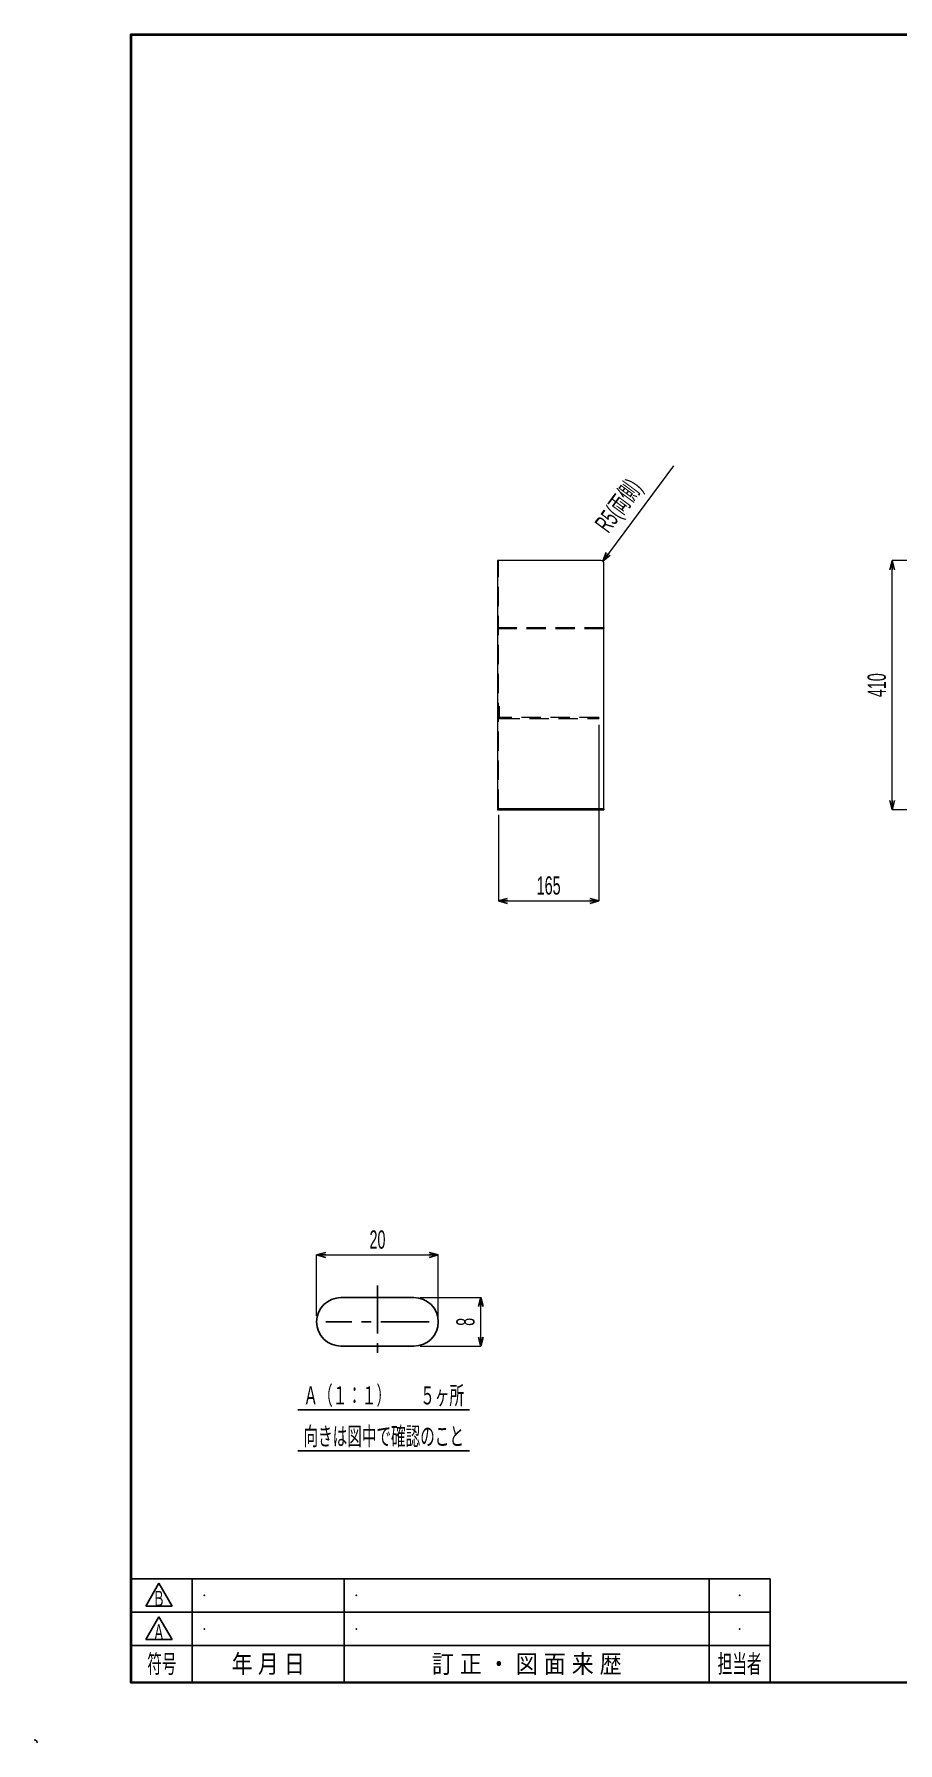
# Model space of a CAD drawing. Header units: millimetres. Extents: x -2100 to 2100, y -1485 to 1485.
# Drawn here: x -2100 to -680, y -1485 to 1327 of the extents above; entities that cross this region are included whole.
import ezdxf
from ezdxf.enums import TextEntityAlignment as Align

# ---------------------------------------------------------------- set-up
doc = ezdxf.new("R2010")
doc.units = ezdxf.units.MM
doc.header["$LTSCALE"] = 2.5
doc.header["$PDSIZE"] = 1
doc.linetypes.add('CENTER', pattern=[50.8, 31.75, -6.35, 6.35, -6.35])
doc.linetypes.add('DASHED', pattern=[19.05, 12.7, -6.35])
for name, color, linetype in [('Layer0001', 7, 'Continuous'), ('Layer0012', 7, 'Continuous'), ('Layer0013', 7, 'Continuous'), ('Layer0014', 7, 'Continuous')]:
    doc.layers.add(name, color=color, linetype=linetype)
doc.styles.add('dcStyle0', font='ＭＳ Ｐゴシック', dxfattribs={"width": 0.6})
doc.dimstyles.new('dc_Radial01', dxfattribs={"dimtxt": 30, "dimasz": 15.00113, "dimexe": 0, "dimexo": 10, "dimgap": 10, "dimtad": 3, "dimdec": 1, "dimdsep": 46, "dimtxsty": 'dcStyle0', "dimblk1": 'OPEN30', "dimblk2": 'OPEN30', "dimsah": 1, "dimcen": 0.09, "dimclrd": 4, "dimclre": 4, "dimclrt": 4, "dimadec": 0, "dimazin": 2, "dimtfac": 1, "dimtdec": 4, "dimtofl": 0, "dimtmove": 0, "dimatfit": 3, "dimfxl": 1, "dimarcsym": 1})
doc.dimstyles.new('dc_Rotated', dxfattribs={"dimtxt": 30, "dimasz": 15.00113, "dimexe": 0, "dimexo": 10, "dimgap": 10, "dimtad": 3, "dimdec": 1, "dimdsep": 46, "dimtxsty": 'dcStyle0', "dimblk1": 'OPEN30', "dimblk2": 'OPEN30', "dimsah": 1, "dimcen": 0.09, "dimclrd": 4, "dimclre": 4, "dimclrt": 4, "dimadec": 0, "dimazin": 2, "dimtfac": 1, "dimtdec": 4, "dimtmove": 0, "dimatfit": 3, "dimfxl": 1, "dimarcsym": 1})

# ---------------------------------------------------------------- blocks, each defined once
blk = doc.blocks.new('DC_GROUP_AAD6-2745_1')
at = {"color": 3, "linetype": 'Continuous', "lineweight": 25}
for p, q in [((-1595.5, -752.3), (-1475.5, -752.3)), ((-1595.5, -832.3), (-1475.5, -832.3))]:
    blk.add_line(p, q, dxfattribs=at)
at = {"color": 2, "linetype": 'CENTER', "lineweight": 25}
for p, q in [((-1535.5, -732.3), (-1535.5, -852.3)), ((-1535.5, -732.3), (-1535.5, -852.3)), ((-1450.5, -792.3), (-1620.5, -792.3))]:
    blk.add_line(p, q, dxfattribs=at)
at = {"color": 3, "linetype": 'Continuous', "lineweight": 25}
for centre, start, end in [((-1595.5, -792.3), 90, 270), ((-1475.5, -792.3), 270, 90)]:
    blk.add_arc(centre, 40, start, end, dxfattribs=at)
blk = doc.blocks.new('_Open30')
at = {"color": 0, "linetype": 'ByBlock', "lineweight": -2}
for p, q in [((-1, 0.267949), (0, 0)), ((0, 0), (-1, -0.267949)), ((0, 0), (-1, 0))]:
    blk.add_line(p, q, dxfattribs=at)
blk = doc.blocks.new('*D2')
at = {"layer": 'Layer0012', "color": 4, "linetype": 'Continuous', "lineweight": 13}
for p, q in [((-1635.5, -682.3), (-1435.5, -682.3)), ((-1635.5, -782.3), (-1635.5, -682.3)), ((-1435.5, -782.3), (-1435.5, -682.3))]:
    blk.add_line(p, q, dxfattribs=at)
at = {"layer": 'Layer0012', "color": 4, "xscale": 15.00115266964712, "yscale": 15.00081580252128}
for p, rotation in [((-1635.5, -682.3), 180), ((-1435.5, -682.3), 360)]:
    blk.add_blockref('_Open30', p, dxfattribs=dict(at, rotation=rotation))
at = {"layer": 'Layer0012', "color": 4, "insert": (-1535.5, -672.3), "char_height": 30, "attachment_point": 8, "style": 'dcStyle0'}
blk.add_mtext('\\T1.00;20', dxfattribs=at)
blk = doc.blocks.new('*D3')
at = {"layer": 'Layer0012', "color": 4, "linetype": 'Continuous', "lineweight": 13}
for p, q in [((-1465.5, -752.3), (-1365.5, -752.3)), ((-1365.5, -832.3), (-1365.5, -752.3)), ((-1465.5, -832.3), (-1365.5, -832.3))]:
    blk.add_line(p, q, dxfattribs=at)
at = {"layer": 'Layer0012', "color": 4, "xscale": 15.00115266964712, "yscale": 15.00081580252128}
for p, rotation in [((-1365.5, -752.3), 90), ((-1365.5, -832.3), 270)]:
    blk.add_blockref('_Open30', p, dxfattribs=dict(at, rotation=rotation))
at = {"layer": 'Layer0012', "color": 4, "insert": (-1375.5, -792.3), "char_height": 30, "attachment_point": 8, "rotation": 90, "style": 'dcStyle0'}
blk.add_mtext('\\T1.00;8', dxfattribs=at)
blk = doc.blocks.new('*D27')
at = {"layer": 'Layer0012', "color": 4, "linetype": 'Continuous', "lineweight": 13}
for p, q in [((-689.1, 50.3), (-689.1, 460.3)), ((-469.1, 460.3), (-689.1, 460.3)), ((-467.5, 50.3), (-689.1, 50.3))]:
    blk.add_line(p, q, dxfattribs=at)
at = {"layer": 'Layer0012', "color": 4, "xscale": 15.00115266964712, "yscale": 15.00081580252128}
for p, rotation in [((-689.1, 460.3), 90), ((-689.1, 50.3), 270)]:
    blk.add_blockref('_Open30', p, dxfattribs=dict(at, rotation=rotation))
at = {"layer": 'Layer0012', "color": 4, "insert": (-699.1, 255.3), "char_height": 30, "attachment_point": 8, "rotation": 90, "style": 'dcStyle0'}
blk.add_mtext('\\T1.00;410', dxfattribs=at)
blk = doc.blocks.new('*D28')
at = {"layer": 'Layer0012', "color": 4, "linetype": 'Continuous', "lineweight": 13}
for p, q in [((-1171.5, 190.3), (-1171.5, -99.7)), ((-1336.5, 41.9), (-1336.5, -99.7)), ((-1336.5, -99.7), (-1171.5, -99.7))]:
    blk.add_line(p, q, dxfattribs=at)
at = {"layer": 'Layer0012', "color": 4, "xscale": 15.00115266964712, "yscale": 15.00081580252128}
for p, rotation in [((-1336.5, -99.7), 180), ((-1171.5, -99.7), 360)]:
    blk.add_blockref('_Open30', p, dxfattribs=dict(at, rotation=rotation))
at = {"layer": 'Layer0012', "color": 4, "insert": (-1254, -89.7), "char_height": 30, "attachment_point": 8, "style": 'dcStyle0'}
blk.add_mtext('\\T1.00;165', dxfattribs=at)
blk = doc.blocks.new('*D32')
at = {"layer": 'Layer0012', "color": 4, "linetype": 'Continuous', "lineweight": 13}
blk.add_line((-1048.9, 616.3), (-1165.1, 459.3), dxfattribs=at)
at = {"layer": 'Layer0012', "color": 4, "xscale": 15.00115266964712, "yscale": 15.00081580252128, "rotation": 233.4841643474708}
blk.add_blockref('_Open30', (-1165.1, 459.3), dxfattribs=at)
at = {"layer": 'Layer0012', "color": 4, "insert": (-1148.6, 498.5), "char_height": 30, "attachment_point": 7, "rotation": 53.4842, "style": 'dcStyle0'}
blk.add_mtext('\\T1.00;R5(両側)', dxfattribs=at)
blk = doc.blocks.new('DC_GROUP_AAD6-2745_2')
at = {"layer": 'Layer0013', "color": 4, "linetype": 'Continuous', "lineweight": 25}
blk.add_line((-1666.2, -1004.5), (-1384.2, -1004.5), dxfattribs=at)
at = {"layer": 'Layer0013', "color": 4, "style": 'dcStyle0', "width": 0.586877}
blk.add_text('向きは図中で確認のこと', height=30, dxfattribs=at).set_placement((-1657.2, -995.5), (-1393.2, -995.5), align=Align.FIT)
blk = doc.blocks.new('DC_GROUP_AAD6-2745_3')
at = {"layer": 'Layer0013', "color": 4, "linetype": 'Continuous', "lineweight": 25}
blk.add_line((-1666.2, -937.3), (-1384.2, -937.3), dxfattribs=at)
at = {"layer": 'Layer0013', "color": 4, "style": 'dcStyle0', "width": 0.820741}
blk.add_text('Ａ（１：１）\u3000\u3000５ヶ所', height=30, dxfattribs=at).set_placement((-1657.2, -928.3), (-1393.2, -928.3), align=Align.FIT)
blk = doc.blocks.new('DC_GROUP_AAD6-2745_8')
at = {"layer": 'Layer0001', "color": 3, "linetype": 'DASHED', "lineweight": 18}
for p, q in [((-1336.5, 51.9), (-1336.5, 460.3)), ((-1338.1, 350.3), (-1163.1, 350.3)), ((-1338.1, 348.7), (-1163.1, 348.7)), ((-1336.5, 220.3), (-1334.9, 220.3)), ((-1334.9, 203.9), (-1334.9, 220.3)), ((-1171.5, 201.9), (-1332.9, 201.9)), ((-1332.9, 200.3), (-1171.5, 200.3)), ((-1171.5, 201.9), (-1171.5, 200.3))]:
    blk.add_line(p, q, dxfattribs=at)
at = {"layer": 'Layer0001', "color": 3, "linetype": 'Continuous', "lineweight": 18}
for p, q in [((-1338.1, 348.7), (-1338.1, 50.3)), ((-1163.1, 350.3), (-1163.1, 348.7)), ((-1336.5, 220.3), (-1336.5, 203.9)), ((-1163.1, 51.9), (-1338.1, 51.9)), ((-1338.1, 50.3), (-1163.1, 50.3)), ((-1163.1, 51.9), (-1163.1, 50.3))]:
    blk.add_line(p, q, dxfattribs=at)
at = {"layer": 'Layer0001', "color": 3, "linetype": 'DASHED', "lineweight": 18}
for radius in [3.6, 2]:
    blk.add_arc((-1332.9, 203.9), radius, 180, 270, dxfattribs=at)

msp = doc.modelspace()

# ---------------------------------------------------------------- linework, layer by layer
at = {"color": 3, "linetype": 'Continuous', "lineweight": 18}
for p, q in [((-1168.11, 460.3), (-1338.11, 460.3)), ((-1338.11, 460.3), (-1338.11, 348.7)), ((-1163.11, 50.3), (-1163.11, 455.3))]:
    msp.add_line(p, q, dxfattribs=at)
msp.add_arc((-1168.11, 455.3), 5, 0, 90, dxfattribs=at)
at = {"layer": 'Layer0014', "color": 3, "linetype": 'Continuous', "lineweight": 25}
for p, q in [((-1941.5, 1326.5), (-1941.5, -1386.5)), ((2001.5, 1326.5), (-1941.5, 1326.5)), ((-1940, -1385), (-1940, 1325)), ((-1940, 1325), (2000, 1325)), ((-890, -1215), (-1940, -1215)), ((-1840, -1215), (-1840, -1385)), ((-1590, -1385), (-1590, -1215)), ((-990, -1385), (-990, -1215)), ((-890, -1385), (-890, -1215)), ((-1940, -1270), (-890, -1270)), ((-1940, -1325), (-890, -1325)), ((-1941.5, -1386.5), (2001.5, -1386.5)), ((2000, -1385), (-1940, -1385))]:
    msp.add_line(p, q, dxfattribs=at)
at = {"layer": 'Layer0014', "color": 2, "linetype": 'Continuous', "lineweight": 25}
for p, q in [((-1916.65, -1260), (-1895, -1222.5)), ((-1895, -1222.5), (-1873.35, -1260)), ((-1873.35, -1260), (-1916.65, -1260)), ((-1916.65, -1315), (-1895, -1277.5)), ((-1895, -1277.5), (-1873.35, -1315)), ((-1873.35, -1315), (-1916.65, -1315))]:
    msp.add_line(p, q, dxfattribs=at)
at = {"layer": 'Layer0014', "color": 5, "linetype": 'Continuous', "lineweight": 25}
msp.add_arc((-2100, -1485), 5, 0, 90, dxfattribs=at)
at = {"layer": 'Layer0014', "color": 5, "linetype": 'Continuous'}
for p in [(-1820, -1242.5), (-1570, -1242.5), (-940, -1242.5), (-1820, -1297.5), (-1570, -1297.5), (-940, -1297.5)]:
    msp.add_point(p, dxfattribs=at)

# ---------------------------------------------------------------- block references
at = {"linetype": 'Continuous'}
msp.add_blockref('DC_GROUP_AAD6-2745_1', (0, 0), dxfattribs=at)
at = {"layer": 'Layer0001', "linetype": 'Continuous'}
msp.add_blockref('DC_GROUP_AAD6-2745_8', (0, 0), dxfattribs=at)
at = {"layer": 'Layer0013', "linetype": 'Continuous'}
for name in ['DC_GROUP_AAD6-2745_3', 'DC_GROUP_AAD6-2745_2']:
    msp.add_blockref(name, (0, 0), dxfattribs=at)

# ---------------------------------------------------------------- texts
at = {"layer": 'Layer0014', "color": 2, "style": 'dcStyle0'}
for s, height, width, p, p2 in [('Ｂ', 25, 0.707699, (-1905, -1260), (-1885, -1260)), ('Ａ', 25, 0.769682, (-1905, -1315), (-1885, -1315)), ('符号', 30, 0.55, (-1914, -1370), (-1866, -1370)), ('年 月 日', 30, 0.761909, (-1775, -1370), (-1655, -1370)), ('訂 正 ・ 図 面 来 歴', 30, 0.858543, (-1446, -1370), (-1134, -1370)), ('担当者', 30, 0.55, (-976, -1370), (-904, -1370))]:
    msp.add_text(s, height=height, dxfattribs=dict(at, width=width)).set_placement(p, p2, align=Align.FIT)

# ---------------------------------------------------------------- dimensions: what is measured, and where the dimension line sits
at = {"layer": 'Layer0012', "linetype": 'Continuous', "lineweight": 13}
dim = msp.add_radius_dim(center=(-1168.11, 455.3), mpoint=(-1165.13, 459.32), text='R5(両側)', dimstyle='dc_Radial01', override={"dimtxt": 30, "dimasz": 15.00113, "dimexe": 0, "dimexo": 10, "dimgap": 10, "dimtad": 3, "dimtih": 0, "dimtoh": 0, "dimdec": 1, "dimlfac": 1, "dimzin": 8, "dimtxsty": 'dcStyle0', "dimblk1": 'Open30', "dimblk2": 'Open30', "dimsah": 1, "dimclrd": 4, "dimclre": 4, "dimclrt": 4, "dimazin": 2, "dimtolj": 0, "dimtzin": 8, "dimarcsym": 1}, dxfattribs=at)
dim.commit()
dim.dimension.update_dxf_attribs({"geometry": '*D32', "text_midpoint": (-1097.69, 550.41), "dimtype": 164})
for base, p1, p2, override, picture, middle in [((-689.06, 460.3), (-457.46, 50.3), (-459.06, 460.3), {"dimtxt": 30, "dimasz": 15.00113, "dimexe": 0, "dimexo": 10, "dimgap": 10, "dimtad": 3, "dimtih": 0, "dimtoh": 0, "dimdec": 1, "dimlfac": 1, "dimzin": 8, "dimtxsty": 'dcStyle0', "dimblk1": 'Open30', "dimblk2": 'Open30', "dimsah": 1, "dimclrd": 4, "dimclre": 4, "dimclrt": 4, "dimazin": 2, "dimtofl": 1, "dimtolj": 0, "dimtzin": 8, "dimarcsym": 1}, '*D27', (-689.06, 255.3)), ((-1365.49, -752.27), (-1475.49, -832.27), (-1475.49, -752.27), {"dimtxt": 30, "dimasz": 15.00113, "dimexe": 0, "dimexo": 10, "dimgap": 10, "dimtad": 3, "dimtih": 0, "dimtoh": 0, "dimdec": 1, "dimlfac": 0.1, "dimzin": 8, "dimtxsty": 'dcStyle0', "dimblk1": 'Open30', "dimblk2": 'Open30', "dimsah": 1, "dimclrd": 4, "dimclre": 4, "dimclrt": 4, "dimazin": 2, "dimtofl": 1, "dimtolj": 0, "dimtzin": 8, "dimarcsym": 1}, '*D3', (-1365.49, -792.27))]:
    dim = msp.add_linear_dim(base=base, p1=p1, p2=p2, angle=90, dimstyle='dc_Rotated', override=override, dxfattribs=at)
    dim.commit()
    dim.dimension.update_dxf_attribs({"geometry": picture, "text_midpoint": middle, "dimtype": 160})
for base, p1, p2, override, picture, middle in [((-1171.51, -99.7), (-1336.51, 51.9), (-1171.51, 200.3), {"dimtxt": 30, "dimasz": 15.00113, "dimexe": 0, "dimexo": 10, "dimgap": 10, "dimtad": 3, "dimtih": 0, "dimtoh": 0, "dimdec": 1, "dimlfac": 1, "dimzin": 8, "dimtxsty": 'dcStyle0', "dimblk1": 'Open30', "dimblk2": 'Open30', "dimsah": 1, "dimclrd": 4, "dimclre": 4, "dimclrt": 4, "dimazin": 2, "dimtofl": 1, "dimtolj": 0, "dimtzin": 8, "dimarcsym": 1}, '*D28', (-1254.01, -99.7)), ((-1435.49, -682.27), (-1635.49, -792.27), (-1435.49, -792.27), {"dimtxt": 30, "dimasz": 15.00113, "dimexe": 0, "dimexo": 10, "dimgap": 10, "dimtad": 3, "dimtih": 0, "dimtoh": 0, "dimdec": 1, "dimlfac": 0.1, "dimzin": 8, "dimtxsty": 'dcStyle0', "dimblk1": 'Open30', "dimblk2": 'Open30', "dimsah": 1, "dimclrd": 4, "dimclre": 4, "dimclrt": 4, "dimazin": 2, "dimtofl": 1, "dimtolj": 0, "dimtzin": 8, "dimarcsym": 1}, '*D2', (-1535.49, -682.27))]:
    dim = msp.add_linear_dim(base=base, p1=p1, p2=p2, dimstyle='dc_Rotated', override=override, dxfattribs=at)
    dim.commit()
    dim.dimension.update_dxf_attribs({"geometry": picture, "text_midpoint": middle, "dimtype": 160})

doc.saveas('drawing.dxf')
